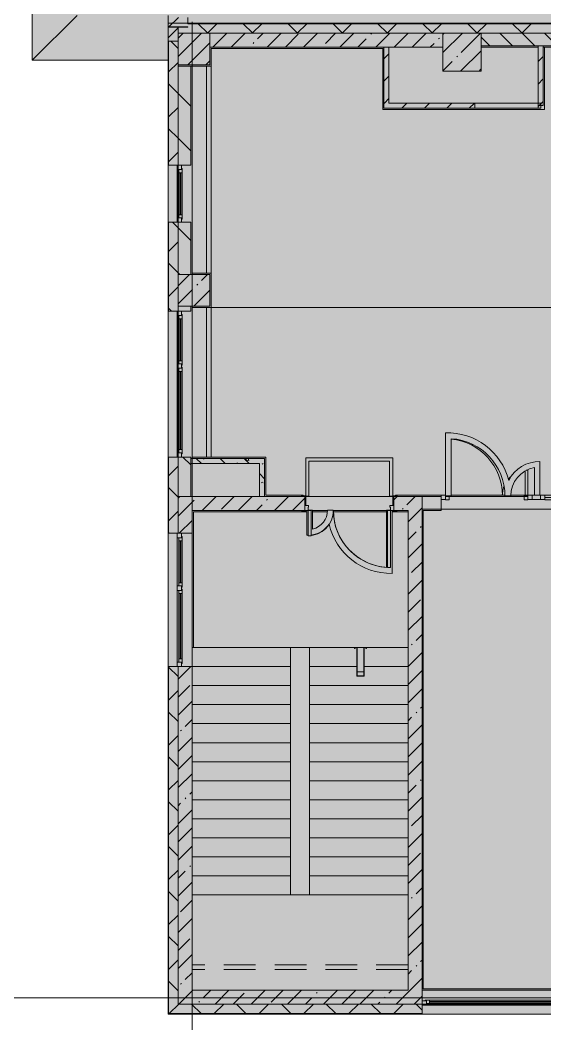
# Model space of a CAD drawing. Header units: millimetres. Extents: x -5426 to 189269, y -8553 to 29000.
# Drawn here: x 59660 to 67924, y -412 to 15407 of the extents above; entities that cross this region are included whole.
import ezdxf

# ---------------------------------------------------------------- set-up
doc = ezdxf.new("R2010")
doc.units = ezdxf.units.MM
doc.linetypes.add('200_ШТРИХ__ш1_п0_6_', pattern=[800, 500, -300])
doc.linetypes.add('Осевая', pattern=[3175, 635, -476.25, 1587.5, -476.25])
for name, color, linetype, lineweight in [('A-DETL-18', 7, 'Continuous', 5), ('A-DETL-MBND-1', 7, '200_ШТРИХ__ш1_п0_6_', 9), ('A-GENM', 7, 'Continuous', 5), ('A-WALL-5', 7, 'Continuous', 5), ('I-WALL-20', 7, 'Continuous', 5), ('S-COLS-2', 7, 'Continuous', 5), ('Оси', 7, 'Continuous', 9), ('Оси-2', 7, 'Осевая', 9)]:
    doc.layers.add(name, color=color, linetype=linetype, lineweight=lineweight)
doc.layers.add('A-DETL-GENF-3', color=7, linetype='Continuous', lineweight=9, true_color=0xc0c0c0, transparency=0.4)
for name, color, linetype, lineweight, true_color in [('A-DETL-GENF-4', 7, 'Continuous', 5, 0xb7b7b7), ('A-DOOR-3', 7, 'Continuous', 5, 0xe2e2e2), ('A-DOOR-4', 7, 'Continuous', 5, 0xb7b7b7), ('A-DOOR-FRAM-2', 7, 'Continuous', 5, 0xe2e2e2), ('A-DOOR-FRAM-4', 7, 'Continuous', 5, 0xb7b7b7), ('A-FLOR-1', 7, 'Continuous', 5, 0xb7b7b7), ('A-GENM-1', 7, 'Continuous', 5, 0x737373), ('A-GENM-2', 7, 'Continuous', 5, 0xa1a1a1), ('A-GLAZ-3', 7, 'Continuous', 5, 0x737373), ('A-GLAZ-CURT-3', 7, 'Continuous', 5, 0x737373), ('A-GLAZ-CWMG-4', 7, 'Continuous', 5, 0x737373), ('A-WALL-6', 7, 'Continuous', 5, 0x737373), ('A-WALL-7', 7, 'Continuous', 9, 0x737373), ('A-WALL-8', 7, 'Continuous', 5, 0xa1a1a1), ('I-WALL-21', 7, 'Continuous', 5, 0x737373), ('I-WALL-22', 7, 'Continuous', 5, 0x787878), ('S-COLS-1', 7, 'Continuous', 5, 0x737373), ('S-STRS-3', 7, 'Continuous', 5, 0x737373)]:
    doc.layers.add(name, color=color, linetype=linetype, lineweight=lineweight, true_color=true_color)
pattern_1 = [(135, (62258.8, 0), (-353.553, -353.553), [])]
pattern_2 = [(45, (62258.8, 0), (-353.5534, 353.5534), []), (135, (62258.8, 0), (-353.5534, -353.5534), [])]
pattern_3 = [(45, (62258.82, 0), (-285.123, 285.123), []), (45, (62543.95, 0), (-285.123, 285.123), [504.031, -100.806, 16.764, -84.042])]
pattern_4 = [(135, (62258.8, 0), (-377.17, -377.17), [533.4, -88.9, 17.78, -88.9]), (135, (62258.8, 376.94), (-377.17, -377.17), []), (50, (62258.8, 0), (637.645, -55.787), [66.675, -733.425]), (355, (62258.8, 0), (-123.35, 668.7), [53.34, -586.74]), (100.451, (62311.96, -4.65), (514.3, 612.91), [56.665, -623.315]), (46.184, (62258.8, 177.8), (948.78, -147.15), [100.01, -1100.14]), (96.636, (62337.9, 165.5), (830.91, 866), [85, -934.97]), (351.184, (62258.8, 177.8), (830.92, 865.99), [80.01, -880.11]), (21, (62347.7, 133.35), (530.65, -357.928), [66.675, -733.425]), (326, (62347.7, 133.35), (216.31, 644.66), [53.34, -586.74]), (71.451, (62391.94, 103.5), (746.96, 286.724), [56.665, -623.315]), (37.5, (62258.82, 0), (10.8105, 295.9426), [16.764, -562.864, 16.764, -578.866, -588.962]), (37.5, (62258.82, 0), (10.8105, 295.9426), [-1175.258, 16.764, -572.198]), (7.5, (62258.82, 0), (233.869, 350.632), [16.764, -322.834, 16.764, -549.529, -224.472]), (7.5, (62258.82, 0), (233.869, 350.632), [-905.89, 16.764, -207.708]), (327.5, (62060.58, 0), (474.568, -20.051), [16.764, -205.486, 16.764, -676.656, -920.115]), (327.5, (62060.58, 0), (474.568, -20.051), [-915.67, 16.764, -903.35]), (317.5, (61971.68, 0), (518.452, 88.993), [16.764, -272.16, 16.764, -443.738, -653.415]), (317.5, (61971.68, 0), (518.452, 88.993), [-749.427, 16.764, -636.65])]
pattern_5 = [(45, (62258.82, 0), (-176.7767, 176.7767), [])]

# ---------------------------------------------------------------- blocks, each defined once
blk = doc.blocks.new('парапет1 - парапет-18629556-3_4_1_птичка')
at = {"layer": 'A-GENM'}
for p, q in [((-2411, 14773), (-2411, 27400)), ((-268, 14773), (-2411, 14773))]:
    blk.add_line(p, q, dxfattribs=at)
at = {"layer": 'A-GENM-1'}
for p, q in [((-2409, 14775), (-1702, 15482)), ((-268, 15482), (-268, 15358))]:
    blk.add_line(p, q, dxfattribs=at)
at = {"layer": 'A-GENM-2'}
blk.add_line((-268, 15358), (-268, 14775), dxfattribs=at)
blk = doc.blocks.new('120_Окно_СКБ_2Ст - 120_Окно_СКБ_2Ст 3100х2500 _мал_ створка слева-2_-22446420-3_4_1_птичка')
at = {"layer": 'A-GLAZ-3'}
for p, q in [((-1550, -127), (-1550, -57)), ((-1550, -57), (-1480, -57)), ((1550, -57), (-1550, -57)), ((-1480, -127), (-1550, -127)), ((-1550, -127), (-1500, -127)), ((-1480, -127), (-1500, -127)), ((-1500, -127), (-1500, -137)), ((-1500, -137), (-700, -137)), ((-700, -137), (-1500, -137)), ((-1480, -57), (-1480, -127)), ((-720, -87), (-1480, -87)), ((-1480, -87), (-1480, -127)), ((-1430, -137), (-1430, -87)), ((-1430, -107), (-770, -107)), ((-770, -117), (-1430, -117)), ((-770, -137), (-770, -87)), ((-720, -127), (-720, -57)), ((-720, -57), (-650, -57)), ((-720, -127), (-720, -87)), ((-650, -127), (-720, -127)), ((-700, -127), (-720, -127)), ((-700, -127), (-670, -127)), ((-700, -137), (-700, -127)), ((-650, -127), (-670, -127)), ((-670, -127), (-670, -137)), ((-670, -137), (1500, -137)), ((1500, -137), (-670, -137)), ((-650, -57), (-650, -127)), ((1480, -87), (-650, -87)), ((-650, -87), (-650, -127)), ((-600, -137), (-600, -87)), ((-600, -107), (1430, -107)), ((1430, -117), (-600, -117)), ((1430, -137), (1430, -87)), ((1480, -127), (1480, -57)), ((1480, -57), (1550, -57)), ((1480, -127), (1480, -87)), ((1550, -127), (1480, -127)), ((1500, -127), (1480, -127)), ((1500, -127), (1550, -127)), ((1500, -137), (1500, -127)), ((1550, -57), (1550, -127))]:
    blk.add_line(p, q, dxfattribs=at)
blk = doc.blocks.new('BSC_Колонна _Прямоугольная - 500х500-V101-3_4_1_птичка')
at = {"layer": 'S-COLS-2'}
h = blk.add_hatch(dxfattribs=at)
h.set_pattern_fill('FP_85', color=256, style=0, pattern_type=2)
h.set_pattern_definition([(45, (-140, -14950), (-285.123, 285.123), []), (45, (145.12, -14950), (-285.123, 285.123), [504.031, -100.806, 16.764, -84.042])])
h.paths.add_polyline_path([(-250, -250), (250, -250), (250, 250), (-250, 250)])
at = {"layer": 'S-COLS-1'}
for p, q in [((250, 250), (-250, 250)), ((-250, 250), (-250, -250)), ((250, -250), (250, 250)), ((-250, -250), (250, -250))]:
    blk.add_line(p, q, dxfattribs=at)
blk = doc.blocks.new('120_Окно_СКБ_1Ст - 120_Окно_СКБ_1Ст 900х2500_h_-20664874-3_4_1_птичка')
at = {"layer": 'A-GLAZ-3'}
for p, q in [((-450, -127), (-450, -57)), ((-450, -57), (-380, -57)), ((450, -57), (-450, -57)), ((-380, -127), (-450, -127)), ((-450, -127), (-400, -127)), ((-380, -127), (-400, -127)), ((-400, -127), (-400, -137)), ((-400, -137), (400, -137)), ((400, -137), (-400, -137)), ((-380, -57), (-380, -127)), ((380, -87), (-380, -87)), ((-380, -87), (-380, -127)), ((-330, -137), (-330, -87)), ((-330, -107), (330, -107)), ((330, -117), (-330, -117)), ((330, -137), (330, -87)), ((380, -127), (380, -57)), ((380, -57), (450, -57)), ((380, -127), (380, -87)), ((450, -127), (380, -127)), ((400, -127), (380, -127)), ((400, -127), (450, -127)), ((400, -137), (400, -127)), ((450, -57), (450, -127))]:
    blk.add_line(p, q, dxfattribs=at)
blk = doc.blocks.new('120_Окно_СКБ_2Ст - 120_Окно_СКБ_2Ст 2100х2400 _мал створка справа_-22446225-3_4_1_птичка')
at = {"layer": 'A-GLAZ-3'}
for p, q in [((-1050, -127), (-1050, -57)), ((-1050, -57), (-980, -57)), ((1050, -57), (-1050, -57)), ((-980, -127), (-1050, -127)), ((-1050, -127), (-1000, -127)), ((-980, -127), (-1000, -127)), ((-1000, -127), (-1000, -137)), ((-1000, -137), (170, -137)), ((170, -137), (-1000, -137)), ((-980, -57), (-980, -127)), ((150, -87), (-980, -87)), ((-980, -87), (-980, -127)), ((-930, -137), (-930, -87)), ((-930, -107), (100, -107)), ((100, -117), (-930, -117)), ((100, -137), (100, -87)), ((150, -127), (150, -57)), ((150, -57), (220, -57)), ((150, -127), (150, -87)), ((220, -127), (150, -127)), ((170, -127), (150, -127)), ((170, -127), (200, -127)), ((170, -137), (170, -127)), ((220, -127), (200, -127)), ((200, -127), (200, -137)), ((200, -137), (1000, -137)), ((1000, -137), (200, -137)), ((220, -57), (220, -127)), ((980, -87), (220, -87)), ((220, -87), (220, -127)), ((270, -137), (270, -87)), ((270, -107), (930, -107)), ((930, -117), (270, -117)), ((930, -137), (930, -87)), ((980, -127), (980, -57)), ((980, -57), (1050, -57)), ((980, -127), (980, -87)), ((1050, -127), (980, -127)), ((1000, -127), (980, -127)), ((1000, -127), (1050, -127)), ((1000, -137), (1000, -127)), ((1050, -57), (1050, -127))]:
    blk.add_line(p, q, dxfattribs=at)
blk = doc.blocks.new('120_Окно_СКБ_2Ст - 120_Окно_СКБ_2Ст 2300х2500 _мал створка справа_-22272277-3_4_1_птичка')
at = {"layer": 'A-GLAZ-3'}
for p, q in [((-1150, -127), (-1150, -57)), ((-1150, -57), (-1080, -57)), ((1150, -57), (-1150, -57)), ((-1080, -127), (-1150, -127)), ((-1150, -127), (-1100, -127)), ((-1080, -127), (-1100, -127)), ((-1100, -127), (-1100, -137)), ((-1100, -137), (270, -137)), ((270, -137), (-1100, -137)), ((-1080, -57), (-1080, -127)), ((250, -87), (-1080, -87)), ((-1080, -87), (-1080, -127)), ((-1030, -137), (-1030, -87)), ((-1030, -107), (200, -107)), ((200, -117), (-1030, -117)), ((200, -137), (200, -87)), ((250, -127), (250, -57)), ((250, -57), (320, -57)), ((250, -127), (250, -87)), ((320, -127), (250, -127)), ((270, -127), (250, -127)), ((270, -127), (300, -127)), ((270, -137), (270, -127)), ((320, -127), (300, -127)), ((300, -127), (300, -137)), ((300, -137), (1100, -137)), ((1100, -137), (300, -137)), ((320, -57), (320, -127)), ((1080, -87), (320, -87)), ((320, -87), (320, -127)), ((370, -137), (370, -87)), ((370, -107), (1030, -107)), ((1030, -117), (370, -117)), ((1030, -137), (1030, -87)), ((1080, -127), (1080, -57)), ((1080, -57), (1150, -57)), ((1080, -127), (1080, -87)), ((1150, -127), (1080, -127)), ((1100, -127), (1080, -127)), ((1100, -127), (1150, -127)), ((1100, -137), (1100, -127)), ((1150, -57), (1150, -127))]:
    blk.add_line(p, q, dxfattribs=at)
blk = doc.blocks.new('110_Дверь_СКБ_2Ст - Д-1 Лестничная клетка EIS60-24280000-3_4_1_птичка')
at = {"layer": 'A-DOOR-3'}
for points in [[(-637.5, 1010), (-637.5, 110), (-587.5, 110), (-587.5, 1010)], [(612.5, 510), (612.5, 110), (662.5, 110), (662.5, 510)], [(712.5, 30), (697.5, 30), (697.5, -110), (712.5, -110)]]:
    blk.add_hatch(color=256, dxfattribs=at).paths.add_polyline_path(points)
h = blk.add_hatch(color=256, dxfattribs=at)
h.paths.add_polyline_path([(712.5, 110), (662.5, 110), (662.5, 60), (652.5, 60), (652.5, 30), (712.5, 30), (712.5, 39.7)])
h.paths.add_polyline_path([(-687.5, 110), (-687.5, 30), (-627.5, 30), (-627.5, 60), (-637.5, 60), (-637.5, 110)])
at = {"layer": 'A-DOOR-FRAM-2'}
for points in [[(-742.5, 118), (-742.5, 110), (-672.5, 110), (-672.5, 118)], [(-672.5, 30), (-687.5, 30), (-687.5, -110), (-672.5, -110)], [(767.5, 118), (697.5, 118), (697.5, 110), (767.5, 110)], [(-672.5, -110), (-742.5, -110), (-742.5, -118), (-672.5, -118)], [(697.5, -110), (697.5, -118), (767.5, -118), (767.5, -110)]]:
    blk.add_hatch(color=256, dxfattribs=at).paths.add_polyline_path(points)
at = {"layer": 'A-DOOR-4'}
for p, q in [((-637.5, 1010), (-637.5, 110)), ((-587.5, 1010), (-637.5, 1010)), ((-587.5, 110), (-587.5, 1010)), ((662.5, 510), (612.5, 510)), ((612.5, 510), (612.5, 110)), ((662.5, 110), (662.5, 510)), ((-637.5, 110), (-587.5, 110)), ((612.5, 110), (662.5, 110))]:
    blk.add_line(p, q, dxfattribs=at)
for centre, radius, start, end in [((-637.5, 110), 900, 0, 90), ((662.5, 110), 400, 90, 180)]:
    blk.add_arc(centre, radius, start, end, dxfattribs=at)
at = {"layer": 'A-DOOR-FRAM-4'}
for p, q in [((-672.5, 118), (-742.5, 118)), ((-742.5, 118), (-742.5, 110)), ((-742.5, 110), (-672.5, 110)), ((-637.5, 110), (-687.5, 110)), ((-687.5, 110), (-687.5, 30)), ((-687.5, 30), (-627.5, 30)), ((-672.5, 30), (-687.5, 30)), ((-687.5, 30), (-687.5, -110)), ((-672.5, 110), (-672.5, 118)), ((-672.5, -110), (-672.5, 30)), ((-637.5, 60), (-637.5, 110)), ((-627.5, 60), (-637.5, 60)), ((-627.5, 30), (-627.5, 60)), ((662.5, 60), (652.5, 60)), ((652.5, 60), (652.5, 30)), ((652.5, 30), (712.5, 30)), ((662.5, 110), (662.5, 60)), ((712.5, 110), (662.5, 110)), ((767.5, 118), (697.5, 118)), ((697.5, 118), (697.5, 110)), ((697.5, 110), (767.5, 110)), ((712.5, 30), (697.5, 30)), ((697.5, 30), (697.5, -110)), ((712.5, 30), (712.5, 110)), ((712.5, -110), (712.5, 30)), ((767.5, 110), (767.5, 118)), ((-672.5, -110), (-742.5, -110)), ((-742.5, -110), (-742.5, -118)), ((-742.5, -118), (-672.5, -118)), ((-687.5, -110), (-672.5, -110)), ((-672.5, -118), (-672.5, -110)), ((697.5, -110), (712.5, -110)), ((767.5, -110), (697.5, -110)), ((697.5, -110), (697.5, -118)), ((697.5, -118), (767.5, -118)), ((767.5, -118), (767.5, -110))]:
    blk.add_line(p, q, dxfattribs=at)
blk = doc.blocks.new('Анкер клиновой - Анкер клиновой МКТ В 10-10-16_85-V141-3_4_1_птичка')
at = {"layer": 'A-DETL-MBND-1'}
for p, q in [((2843, 5520), (2843, 5516)), ((2843, 5516), (2859, 5516)), ((2859, 5516), (2843, 5516)), ((2846, 5520), (2846, 5506)), ((2846, 5506), (2856, 5506)), ((2856, 5506), (2846, 5506)), ((2856, 5506), (2856, 5520)), ((2859, 5516), (2859, 5520))]:
    blk.add_line(p, q, dxfattribs=at)
blk = doc.blocks.new('ОМ_Труба_ГОСТ 8639-82 - ОМ_Труба_ГОСТ 8639-82-V142-3_4_1_птичка')
at = {"layer": 'A-DETL-MBND-1'}
for p, q in [((2701, 5520), (2701, 5133)), ((2707, 5070), (2707, 5520)), ((2815, 5070), (2815, 5520)), ((2821, 5133), (2821, 5520)), ((2701, 5075), (2701, 5133)), ((2707, 5133), (2707, 5075)), ((2710, 5138), (2812, 5138)), ((2812, 5135), (2710, 5135)), ((2710, 5073), (2812, 5073)), ((2812, 5070), (2710, 5070)), ((2815, 5075), (2815, 5133)), ((2821, 5133), (2821, 5075))]:
    blk.add_line(p, q, dxfattribs=at)
at = {"layer": 'A-DETL-MBND-1', "flags": 128}
for points in [[(2701, 5133), (2701, 5134), (2702, 5135), (2703, 5136), (2704, 5137), (2706, 5137), (2708, 5138), (2710, 5138)], [(2710, 5070), (2708, 5070), (2706, 5070), (2704, 5071), (2703, 5072), (2702, 5073), (2701, 5074), (2701, 5075)], [(2710, 5135), (2709, 5135), (2708, 5134), (2708, 5134), (2707, 5134), (2707, 5134), (2707, 5133), (2707, 5133)], [(2707, 5075), (2707, 5074), (2707, 5074), (2707, 5074), (2708, 5073), (2708, 5073), (2709, 5073), (2710, 5073)], [(2812, 5138), (2814, 5138), (2816, 5137), (2817, 5137), (2819, 5136), (2820, 5135), (2820, 5134), (2821, 5133)], [(2815, 5133), (2815, 5133), (2814, 5134), (2814, 5134), (2814, 5134), (2813, 5134), (2812, 5135), (2812, 5135)], [(2821, 5075), (2820, 5074), (2820, 5073), (2819, 5072), (2817, 5071), (2816, 5070), (2814, 5070), (2812, 5070)], [(2812, 5073), (2812, 5073), (2813, 5073), (2814, 5073), (2814, 5074), (2814, 5074), (2815, 5074), (2815, 5075)]]:
    blk.add_lwpolyline(points, dxfattribs=at)
blk = doc.blocks.new('BSC_Колонна _Прямоугольная - 500х500-V168-3_4_1_птичка')
at = {"layer": 'S-COLS-2'}
h = blk.add_hatch(dxfattribs=at)
h.set_pattern_fill('FP_137', color=256, style=0, pattern_type=2)
h.set_pattern_definition([(45, (-140, -11150), (-285.123, 285.123), []), (45, (145.12, -11150), (-285.123, 285.123), [504.031, -100.806, 16.764, -84.042])])
h.paths.add_polyline_path([(-136, -250), (250, -250), (250, 250), (-250, 250), (-250, -250)])
at = {"layer": 'S-COLS-1'}
for p, q in [((250, 250), (-250, 250)), ((-250, 250), (-250, -250)), ((250, -250), (250, 250)), ((-250, -250), (250, -250))]:
    blk.add_line(p, q, dxfattribs=at)
blk = doc.blocks.new('Дверь_Витражная_остекление_ - ДВН_ДАО_Главный вход_1200 в свету-V199-3_4_1_птичка')
at = {"layer": 'A-DOOR-3'}
blk.add_hatch(color=256, dxfattribs=at).paths.add_polyline_path([(626, 30), (647, 35), (647, 430), (635, 430), (607, 416), (607, 30), (620, 30)])
at = {"layer": 'A-DETL-GENF-4'}
for p, q in [((607, 416), (607, 30)), ((647, 430), (635, 430)), ((647, 35), (647, 430)), ((-592, -40), (-592, 23)), ((592, -40), (592, 30)), ((592, 30), (647, 30)), ((607, 30), (647, 30)), ((-647, -40), (-592, -40)), ((647, -40), (592, -40))]:
    blk.add_line(p, q, dxfattribs=at)
at = {"layer": 'A-DOOR-4'}
blk.add_line((647, 430), (647, 35), dxfattribs=at)
for centre, radius, start, end in [((-647, 30), 895, 360, 84.2645), ((647, 30), 400, 132.2351, 140.3871), ((647, 30), 400, 90, 93.429), ((647, 30), 400, 159.4182, 180)]:
    blk.add_arc(centre, radius, start, end, dxfattribs=at)
blk = doc.blocks.new('Системная панель - Стемалит - 40мм-32257327-3_4_1_птичка')
at = {"layer": 'A-GLAZ-CURT-3'}
for p, q in [((65, 35), (-65, 35)), ((-65, 35), (-65, -35)), ((65, -35), (65, 35)), ((-65, -35), (65, -35))]:
    blk.add_line(p, q, dxfattribs=at)
blk = doc.blocks.new('Прямоугольный импост - 50 x 70 мм-31687886-3_4_1_птичка')
at = {"layer": 'A-GLAZ-CWMG-4'}
for p, q in [((-35, 35), (35, 35)), ((-35, -35), (-35, 35)), ((35, 35), (35, -35)), ((35, -35), (-35, -35))]:
    blk.add_line(p, q, dxfattribs=at)
blk = doc.blocks.new('Прямоугольный импост - 50 x 70 мм-31701779-3_4_1_птичка')
at = {"layer": 'A-GLAZ-CWMG-4'}
for p, q in [((0, 35), (-70, 35)), ((-70, 35), (-70, -35)), ((0, -35), (0, 35)), ((-70, -35), (0, -35))]:
    blk.add_line(p, q, dxfattribs=at)
blk = doc.blocks.new('Системная панель - Стекло - 40мм-V200-3_4_1_птичка')
at = {"layer": 'A-GLAZ-CURT-3'}
for p, q in [((397.5, 0), (-397.5, 0)), ((-397.5, 0), (-397.5, -40)), ((397.5, -40), (397.5, 0)), ((-397.5, -40), (397.5, -40))]:
    blk.add_line(p, q, dxfattribs=at)
blk = doc.blocks.new('Прямоугольный импост - 50 x 70 мм-31702100-3_4_1_птичка')
at = {"layer": 'A-GLAZ-CWMG-4'}
for p, q in [((-35, 35), (35, 35)), ((-35, -35), (-35, 35)), ((35, 35), (35, -35)), ((35, -35), (-35, -35))]:
    blk.add_line(p, q, dxfattribs=at)
blk = doc.blocks.new('Прямоугольный импост - 50 x 70 мм-31720914-3_4_1_птичка')
at = {"layer": 'A-GLAZ-CWMG-4'}
blk.add_line((32940, 7920), (32145, 7920), dxfattribs=at)
blk = doc.blocks.new('Зашивка приборов отопления35 - Зашивка приборов отопления-33324623-3_4_1_птичка')
at = {"layer": 'A-WALL-6'}
for p, q in [((34188, 26793), (34188, 26567)), ((37448, 26793), (34188, 26793)), ((37448, 26567), (37448, 26793)), ((34188, 26567), (37448, 26567)), ((37448, 26567), (34188, 26567)), ((34188, 26567), (34188, 26492)), ((34188, 26492), (37448, 26492)), ((37448, 26492), (37448, 26567))]:
    blk.add_line(p, q, dxfattribs=at)
blk = doc.blocks.new('Зашивка приборов отопления36 - Зашивка приборов отопления-33324807-3_4_1_птичка')
at = {"layer": 'A-WALL-6'}
for p, q in [((34188, 26793), (34188, 26567)), ((36549, 26793), (34188, 26793)), ((36549, 26567), (36549, 26793)), ((34188, 26567), (36549, 26567)), ((36545, 26567), (34188, 26567)), ((34188, 26567), (34188, 26492)), ((34188, 26492), (36545, 26492)), ((36545, 26492), (36545, 26567))]:
    blk.add_line(p, q, dxfattribs=at)
blk = doc.blocks.new('Зашивка приборов отопления37 - Зашивка приборов отопления-33325027-3_4_1_птичка')
at = {"layer": 'A-DETL-MBND-1'}
for p, q in [((121055, 18487), (124455, 18487)), ((121055, 18412), (124455, 18412))]:
    blk.add_line(p, q, dxfattribs=at)

msp = doc.modelspace()

# ---------------------------------------------------------------- hatches: boundary and pattern name
at = {"layer": 'A-DETL-GENF-3'}
for points in [[(61331.1, 14774.9), (61990.8, 14774.9), (61990.8, 15358), (101018.8, 15358), (101018.8, 23888.3), (96186.9, 23888.3), (96186.9, 27398.1), (59849.8, 27398.1), (59849.8, 14774.9), (60865, 14774.9)], [(98619.2, -258), (100568.8, -258), (100568.8, 15358), (61990.8, 15358), (61990.8, -258), (97687, -258)]]:
    msp.add_hatch(color=256, dxfattribs=at).paths.add_polyline_path(points)
at = {"layer": 'A-WALL-5'}
h = msp.add_hatch(dxfattribs=at)
h.set_pattern_fill('FP_70', color=256, style=0, pattern_type=2)
h.set_pattern_definition(pattern_2)
h.paths.add_polyline_path([(89297.2, 15200), (94368.8, 15200), (94368.8, 15350), (92275.8, 15349), (92275.8, 15288), (92268.8, 15285), (91495.8, 15288), (91495.8, 15350), (87869.1, 15349), (87869.1, 15288), (87862.1, 15285), (86689.1, 15288), (86689.1, 15350), (82048.8, 15349), (82048.8, 15288), (82041.8, 15285), (81268.8, 15288), (81268.8, 15350), (77041.8, 15349), (77041.8, 15288), (77034.8, 15285), (76861.8, 15288), (76861.6, 15350), (75118.8, 15350), (75118.8, 15200), (88668.8, 15200)])
h.paths.add_polyline_path([(100568.8, 15200), (100568.8, 15350), (100068.8, 15350), (100068.8, 15200), (100483.6, 15200)])
h.paths.add_polyline_path([(96918.8, 15200), (97668.8, 15200), (97668.8, 15350), (96918.8, 15350)])
h.paths.add_polyline_path([(95868.8, 15200), (96018.8, 15200), (96018.8, 15350), (95868.8, 15350), (95868.8, 15270.2)])
h.paths.add_polyline_path([(71418.8, 15200), (72018.8, 15200), (72018.8, 15350), (71418.8, 15350)])
h.paths.add_polyline_path([(68788.7, 15200), (69018.8, 15200), (69018.8, 15350), (62298.8, 15350), (62298.8, 15293), (62148.8, 15293), (62148.8, 15200), (68418.8, 15200)])
h.paths.add_polyline_path([(70518.8, 15200), (70518.8, 15350), (69918.8, 15350), (69918.8, 15200)])
h.paths.add_polyline_path([(95268.8, 15200), (95498.8, 15200), (95493.8, 15350), (95268.8, 15350), (95268.8, 15270.2)])
h = msp.add_hatch(dxfattribs=at)
h.set_pattern_fill('FP_68', color=256, style=0, pattern_type=2)
h.set_pattern_definition([(135, (62258.82, 0), (-176.7767, -176.7767), [])])
h.paths.add_polyline_path([(75314.1, 15000), (75968.8, 15000), (75968.8, 15200), (75118.8, 15200), (75118.8, 15000), (75220.1, 15000)])
h.paths.add_polyline_path([(66918.8, 15000), (68418.8, 15000), (68418.8, 15200), (66918.8, 15200)])
h.paths.add_polyline_path([(71585.3, 15000), (72018.8, 15000), (72018.8, 15200), (71418.8, 15200), (71418.8, 15000)])
h.paths.add_polyline_path([(70518.8, 15000), (70518.8, 15200), (69918.8, 15200), (69918.8, 15000)])
h = msp.add_hatch(dxfattribs=at)
h.set_pattern_fill('FP_70', color=256, style=0, pattern_type=2)
h.set_pattern_definition(pattern_2)
h.paths.add_polyline_path([(61990.8, 14973), (61998.8, 14973), (61998.8, 15073), (61990.8, 15073)])
h = msp.add_hatch(dxfattribs=at)
h.set_pattern_fill('FP_70', color=256, style=0, pattern_type=2)
h.set_pattern_definition(pattern_2)
h.paths.add_polyline_path([(61998.8, -100), (62148.8, -100), (62148.8, 5220), (61998.8, 5220), (61998.8, 1965.8)])
h.paths.add_polyline_path([(61998.8, 7320), (62148.8, 7320), (62148.8, 8520), (61998.8, 8520), (61998.8, 7750.3)])
h.paths.add_polyline_path([(62148.8, 10820), (62148.8, 12220), (61998.8, 12220), (61998.8, 10820)])
h.paths.add_polyline_path([(62148.8, 13120), (62148.8, 15073), (61998.8, 15073), (61998.8, 13120)])
h = msp.add_hatch(dxfattribs=at)
h.set_pattern_fill('FP_70', color=256, style=0, pattern_type=2)
h.set_pattern_definition(pattern_2)
h.paths.add_polyline_path([(61998.8, 14923), (61998.8, 14973), (61990.8, 14973), (61990.8, 14923)])
h = msp.add_hatch(dxfattribs=at)
h.set_pattern_fill('FP_70', color=256, style=0, pattern_type=2)
h.set_pattern_definition(pattern_2)
h.paths.add_polyline_path([(92093.8, -250), (92241.7, -250), (92241.7, -100), (91468.6, -100), (91468.6, -250), (92068.6, -250)])
h.paths.add_polyline_path([(93141.7, -250), (94368.8, -250), (94368.8, -100), (93141.7, -100)])
h.paths.add_polyline_path([(100568.8, -250), (100568.8, -100), (99681.8, -100), (99681.8, -250), (100483.6, -250)])
h.paths.add_polyline_path([(95268.8, -250), (96128.8, -250), (96128.8, -100), (95268.8, -100)])
h.paths.add_polyline_path([(98619.2, -250), (98781.8, -250), (98781.8, -100), (98228.8, -100), (98228.8, -250)])
h.paths.add_polyline_path([(83868.8, -250), (84968.8, -250), (84968.8, -100), (83868.8, -100)])
h.paths.add_polyline_path([(88418.8, -250), (88668.6, -250), (88668.6, -100), (87068.8, -100), (87068.8, -250), (88365, -250)])
h.paths.add_polyline_path([(77118.8, -250), (77868.8, -250), (77868.8, -100), (77118.8, -100)])
h.paths.add_polyline_path([(78768.8, -250), (79518.8, -250), (79518.8, -100), (78768.8, -100)])
h.paths.add_polyline_path([(81618.8, -250), (82968.8, -250), (82968.8, -100), (81618.8, -100)])
h.paths.add_polyline_path([(74381.9, -250), (75018.8, -250), (75018.8, -100), (74268.8, -100), (74268.8, -250)])
h.paths.add_polyline_path([(72618.6, -250), (73368.8, -250), (73368.8, -100), (72618.6, -100)])
h.paths.add_polyline_path([(65059.9, -250), (65988.8, -250), (65988.8, -100), (61998.8, -100), (61998.8, -250), (63195.5, -250)])
h.paths.add_polyline_path([(70518.6, -250), (70518.6, -100), (69088.8, -100), (69088.8, -250), (69720.9, -250)])
at = {"layer": 'I-WALL-20'}
h = msp.add_hatch(dxfattribs=at)
h.set_pattern_fill('FP_70', color=256, style=0, pattern_type=2)
h.set_pattern_definition(pattern_2)
h.paths.add_polyline_path([(61990.8, 15300), (62298.8, 15300), (62298.8, 15450), (61990.8, 15450), (61990.8, 15341.3)])
h = msp.add_hatch(dxfattribs=at)
h.set_pattern_fill('FP_66', color=256, style=0, pattern_type=2)
h.set_pattern_definition(pattern_3)
h.paths.add_polyline_path([(61998.8, 15073), (62148.8, 15073), (62148.8, 15293), (61990.8, 15293), (61995.8, 15073)])
h = msp.add_hatch(dxfattribs=at)
h.set_pattern_fill('FP_66', color=256, style=0, pattern_type=2)
h.set_pattern_definition(pattern_3)
h.paths.add_polyline_path([(66318.8, 14980), (66318.8, 15200), (62648.8, 15200), (62648.8, 14980), (65468.8, 14980)])
h = msp.add_hatch(dxfattribs=at)
h.set_pattern_fill('FP_71', color=256, style=0, pattern_type=2)
h.set_pattern_definition(pattern_5)
h.paths.add_polyline_path([(65468.8, 14100), (65468.8, 14980), (65388.8, 14980), (65388.8, 14100)])
h = msp.add_hatch(dxfattribs=at)
h.set_pattern_fill('FP_71', color=256, style=0, pattern_type=2)
h.set_pattern_definition(pattern_5)
h.paths.add_polyline_path([(67898.8, 14060), (67898.8, 15000), (67818.8, 15000), (67818.8, 14060)])
h = msp.add_hatch(dxfattribs=at)
h.set_pattern_fill('FP_69', color=256, style=0, pattern_type=2)
h.set_pattern_definition(pattern_1)
h.paths.add_polyline_path([(62148.8, 7900), (62348.8, 7900), (62348.8, 8520), (62148.8, 8520), (62148.8, 8328.8)])
h.paths.add_polyline_path([(62148.8, 10820), (62348.8, 10820), (62348.8, 10900), (62148.8, 10900)])
h.paths.add_polyline_path([(62348.8, 11400), (62348.8, 12220), (62148.8, 12220), (62148.8, 11400), (62263.3, 11400)])
h.paths.add_polyline_path([(62263.3, 13120), (62348.8, 13120), (62348.8, 14680), (62148.8, 14680), (62148.8, 13120)])
h = msp.add_hatch(dxfattribs=at)
h.set_pattern_fill('FP_71', color=256, style=0, pattern_type=2)
h.set_pattern_definition(pattern_5)
h.paths.add_polyline_path([(67858.8, 14020), (67858.8, 14100), (67818.8, 14100), (67818.8, 14020)])
h.paths.add_polyline_path([(66818.8, 14020), (66818.8, 14100), (65388.8, 14100), (65388.8, 14020)])
h = msp.add_hatch(dxfattribs=at)
h.set_pattern_fill('FP_66', color=256, style=0, pattern_type=2)
h.set_pattern_definition(pattern_3)
h.paths.add_polyline_path([(62148.8, -100), (62368.8, -100), (62368.8, 5220), (62148.8, 5220), (62148.8, 1965.8)])
h.paths.add_polyline_path([(62368.8, 7320), (62368.8, 7900), (62148.8, 7900), (62148.8, 7320)])
h = msp.add_hatch(dxfattribs=at)
h.set_pattern_fill('FP_66', color=256, style=0, pattern_type=2)
h.set_pattern_definition(pattern_3)
h.paths.add_polyline_path([(62368.8, 7680), (64143.8, 7680), (64143.8, 7900), (62368.8, 7900), (62368.8, 7750.3)])
h.paths.add_polyline_path([(65768.8, 7680), (65768.8, 7900), (65543.8, 7900), (65543.8, 7680), (65598.8, 7680)])
h = msp.add_hatch(dxfattribs=at)
h.set_pattern_fill('FP_66', color=256, style=0, pattern_type=2)
h.set_pattern_definition(pattern_3)
h.paths.add_polyline_path([(65988.8, -100), (65988.8, 7900), (65768.8, 7900), (65768.8, -100)])
h = msp.add_hatch(dxfattribs=at)
h.set_pattern_fill('FP_69', color=256, style=0, pattern_type=2)
h.set_pattern_definition(pattern_1)
h.paths.add_polyline_path([(78918.8, 7700), (78918.8, 7900), (77268.1, 7900), (77268.1, 7700), (78468.8, 7700)])
h.paths.add_polyline_path([(69918.8, 7700), (69918.8, 7900), (68788.8, 7900), (68788.8, 7700), (69369.8, 7700)])
h.paths.add_polyline_path([(70518.8, 7700), (74418.8, 7700), (74418.8, 7900), (73718.8, 7900), (73718.8, 7830), (72918.8, 7830), (72918.8, 7900), (70518.8, 7900), (70518.8, 7789.5)])
h.paths.add_polyline_path([(75828.1, 7700), (75828.1, 7900), (75018.8, 7900), (75018.8, 7700)])
h.paths.add_polyline_path([(65992.1, 7700), (66288.8, 7700), (66288.8, 7900), (65988.8, 7900), (65988.8, 7700)])
h = msp.add_hatch(dxfattribs=at)
h.set_pattern_fill('FP_66', color=256, style=0, pattern_type=2)
h.set_pattern_definition(pattern_3)
h.paths.add_polyline_path([(62368.8, -100), (65768.8, -100), (65768.8, 120), (62368.8, 120)])
at = {"layer": 'I-WALL-22'}
h = msp.add_hatch(dxfattribs=at)
h.set_pattern_fill('FP_74', color=256, style=0, pattern_type=2)
h.set_pattern_definition(pattern_4)
h.paths.add_polyline_path([(63428.8, 8420), (63508.8, 8420), (63508.8, 8500), (62348.8, 8500), (62348.8, 8420), (63195.5, 8420)])
h = msp.add_hatch(dxfattribs=at)
h.set_pattern_fill('FP_74', color=256, style=0, pattern_type=2)
h.set_pattern_definition(pattern_4)
h.paths.add_polyline_path([(63508.8, 7900), (63508.8, 8420), (63428.8, 8420), (63428.8, 7900)])
at = {"layer": 'S-COLS-2'}
h = msp.add_hatch(dxfattribs=at)
h.set_pattern_fill('FP_66', color=256, style=0, pattern_type=2)
h.set_pattern_definition(pattern_3)
h.paths.add_polyline_path([(66918.8, 14600), (66918.8, 15200), (66318.8, 15200), (66318.8, 14600)])

# ---------------------------------------------------------------- linework, layer by layer
at = {"layer": 'A-DETL-18'}
for p, q in [((59849.8, 27398.1), (59849.8, 14774.9)), ((61990.8, 14774.9), (61990.8, 15358)), ((61990.8, 15358), (100568.8, 15358)), ((59849.8, 14774.9), (61990.8, 14774.9))]:
    msp.add_line(p, q, dxfattribs=at)
at = {"layer": 'A-FLOR-1'}
for p, q in [((65369.8, 14959), (62669.8, 14959)), ((62669.8, 14959), (62669.8, 14679)), ((65369.8, 13999), (65369.8, 14959)), ((68398.8, 14979), (67919.8, 14979)), ((67919.8, 14979), (67919.8, 13999)), ((62368.8, 14680), (62368.8, 11420)), ((62593.8, 14680), (62368.8, 14680)), ((62593.8, 11420), (62593.8, 14680)), ((67919.8, 13999), (65369.8, 13999)), ((62368.8, 11420), (62593.8, 11420)), ((62669.8, 11419), (62669.8, 10880)), ((62369.8, 10880), (62369.8, 8521)), ((62593.8, 10880), (62369.8, 10880)), ((62593.8, 8521), (62593.8, 10880)), ((75220.1, 10880), (62594.8, 10880)), ((66356.9, 8902), (66356.9, 7920)), ((66447, 7907.6), (66447, 8810.8)), ((62369.8, 8521), (62593.8, 8521)), ((62669.8, 8521), (63528.8, 8521)), ((63528.8, 8521), (63528.8, 7921)), ((64158.7, 8506.5), (64158.7, 7908)), ((65528.6, 8506.5), (64158.7, 8506.5)), ((64208.7, 7906.5), (64208.7, 8456.5)), ((64208.7, 8456.5), (65478.6, 8456.5)), ((65478.6, 8456.5), (65478.6, 7906.5)), ((65528.6, 7906.5), (65528.6, 8506.5)), ((67846.1, 7920), (67846.1, 8451.5)), ((67758.6, 8354.4), (67758.6, 7920)), ((63528.8, 7921), (64118.8, 7921)), ((64118.8, 7921), (64118.8, 7908)), ((65568.8, 7908), (65568.8, 7920)), ((65568.8, 7920), (66288.8, 7920)), ((66447, 7920), (67294.5, 7920)), ((67386.2, 7920), (67653.8, 7920)), ((64158.8, 7906.5), (64208.7, 7906.5)), ((65478.6, 7906.5), (65528.6, 7906.5)), ((66358.8, 7907.6), (66447, 7907.6)), ((67295.3, 7907.6), (67385.3, 7907.6)), ((64175.9, 7659), (62388.8, 7659)), ((62388.8, 7659), (62388.8, 5520)), ((64175.9, 7680), (64175.9, 7288.3)), ((64265.9, 7682.7), (64193.8, 7682.7)), ((64265.9, 7385.6), (64265.9, 7682.7)), ((64499.7, 7659), (64265.9, 7659)), ((64592, 7682.7), (64502, 7682.7)), ((65427, 7659), (64593.8, 7659)), ((65493.8, 7682.7), (65427, 7682.7)), ((65427, 7682.7), (65427, 6780.4)), ((65517, 6687.9), (65517, 7680)), ((65768.8, 7659), (65517, 7659)), ((66288.8, 7680), (66008.8, 7680)), ((66008.8, 7680), (66008.8, 140.5)), ((66288.8, 7700), (66288.8, 7680)), ((62368.8, 5520), (65768.8, 5520)), ((66008.8, 140.5), (69898.8, 140.5))]:
    msp.add_line(p, q, dxfattribs=at)
for centre, radius, start, end in [((66390.3, 7907.6), 995, 14.33829, 91.91881), ((66390.3, 7907.6), 905, 360, 86.40894), ((67839.3, 7907.6), 544, 89.27649, 153.06648), ((67839.3, 7907.6), 454, 100.22924, 180), ((64197, 7682.7), 305, 283.0427, 0), ((65497, 7682.7), 905, 180, 265.56313), ((64197, 7682.7), 395, 276.84991, 326.45952), ((65497, 7682.7), 995, 192.67054, 271.1511), ((64197, 7682.7), 395, 266.92799, 269.53797)]:
    msp.add_arc(centre, radius, start, end, dxfattribs=at)
at = {"layer": 'A-WALL-6'}
for p, q in [((62648.8, 15200), (66918.8, 15200)), ((66918.8, 15200), (66918.8, 15000)), ((66918.8, 15000), (67818.8, 15000)), ((67898.8, 15000), (68418.8, 15000)), ((61990.8, 14772.9), (61990.8, -258)), ((62148.8, 14680), (62148.8, 14700)), ((61990.8, 13120), (62148.8, 13120)), ((62148.8, 13120), (62148.8, 12220)), ((62148.8, 12220), (61990.8, 12220)), ((61990.8, 10820), (62148.8, 10820)), ((62148.8, 10820), (62148.8, 8520)), ((62148.8, 8520), (61990.8, 8520)), ((61990.8, 7320), (62148.8, 7320)), ((62148.8, 5220), (61990.8, 5220)), ((69088.8, -100), (62148.8, -100)), ((65988.8, -258), (65988.8, -100)), ((61990.8, -258), (72618.6, -258))]:
    msp.add_line(p, q, dxfattribs=at)
at = {"layer": 'A-WALL-7'}
for p, q in [((62298.8, 15358), (62298.8, 15350)), ((69018.8, 15353), (62298.8, 15353)), ((69018.8, 15350), (62298.8, 15350)), ((61990.8, 15300), (62298.8, 15300)), ((61990.8, 15295), (62298.8, 15295)), ((62298.8, 15293), (62148.8, 15293)), ((62148.8, 15293), (62148.8, 15200)), ((62298.8, 15300), (62298.8, 15293)), ((68418.8, 15200), (66918.8, 15200)), ((66918.8, 15200), (68418.8, 15200)), ((61998.8, 15073), (61998.8, 13120)), ((61998.8, 15073), (62148.8, 15073)), ((61990.8, 14973), (61998.8, 14973)), ((61990.8, 14923), (61998.8, 14923)), ((65468.8, 14980), (65388.8, 14980)), ((67898.8, 15000), (67818.8, 15000)), ((61990.8, 14843), (61998.8, 14843)), ((61995.8, 14843), (61995.8, 13120)), ((62148.8, 13120), (62148.8, 14680)), ((61995.8, 12220), (61995.8, 10820)), ((61998.8, 12220), (61998.8, 10820)), ((62148.8, 11400), (62148.8, 12220)), ((62148.8, 10820), (62148.8, 10900)), ((61995.8, 8520), (61995.8, 7320)), ((61998.8, 8520), (61998.8, 7320)), ((62148.8, 7320), (62148.8, 8520)), ((62348.8, 8500), (62348.8, 8420)), ((62148.8, 7900), (62348.8, 7900)), ((63428.8, 7900), (63508.8, 7900)), ((65988.8, 7900), (65988.8, 7700)), ((61995.8, 5220), (61995.8, -253)), ((61998.8, 5220), (61998.8, -250)), ((62148.8, -100), (62148.8, 5220)), ((61995.8, -253), (65988.8, -253)), ((61998.8, -250), (65988.8, -250))]:
    msp.add_line(p, q, dxfattribs=at)
at = {"layer": 'A-WALL-8'}
msp.add_line((76791.8, 15358), (62298.8, 15358), dxfattribs=at)
at = {"layer": 'I-WALL-21'}
for p, q in [((62298.8, 15358), (62298.8, 15450)), ((61990.8, 15293), (62148.8, 15293)), ((66318.8, 15200), (62648.8, 15200)), ((66318.8, 14980), (66318.8, 15200)), ((62648.8, 14980), (65388.8, 14980)), ((65388.8, 14980), (65388.8, 14020)), ((65468.8, 14100), (65468.8, 14980)), ((65468.8, 14980), (66318.8, 14980)), ((67818.8, 14980), (66918.8, 14980)), ((67818.8, 15000), (67818.8, 14020)), ((67898.8, 14060), (67898.8, 15000)), ((68418.8, 14980), (67898.8, 14980)), ((62368.8, 14680), (62148.8, 14680)), ((62348.8, 13120), (62348.8, 14680)), ((67858.8, 14100), (65468.8, 14100)), ((66818.8, 14020), (66818.8, 14100)), ((67858.8, 14020), (67858.8, 14100)), ((65388.8, 14020), (67858.8, 14020)), ((67818.8, 14060), (67898.8, 14060)), ((62148.8, 13120), (62348.8, 13120)), ((62148.8, 12220), (62148.8, 13120)), ((62348.8, 12220), (62148.8, 12220)), ((62348.8, 11400), (62348.8, 12220)), ((62368.8, 11420), (62368.8, 11400)), ((62148.8, 10820), (62348.8, 10820)), ((62148.8, 8520), (62148.8, 10820)), ((62348.8, 10820), (62348.8, 10900)), ((62368.8, 10900), (62368.8, 8500)), ((62348.8, 8520), (62148.8, 8520)), ((62348.8, 8500), (62348.8, 8520)), ((63508.8, 8500), (62348.8, 8500)), ((62348.8, 7900), (62348.8, 8420)), ((62348.8, 8420), (63428.8, 8420)), ((62368.8, 8420), (62368.8, 7900)), ((63428.8, 8420), (63428.8, 7900)), ((63508.8, 7900), (63508.8, 8500)), ((63428.8, 7900), (62348.8, 7900)), ((64088.8, 7900), (63508.8, 7900)), ((64158.8, 7900), (65528.8, 7900)), ((66288.8, 7900), (65598.8, 7900)), ((66288.8, 7700), (66288.8, 7900)), ((66358.8, 7900), (67653.8, 7900)), ((62368.8, 120), (62368.8, 7680)), ((62368.8, 7680), (64088.8, 7680)), ((64501.8, 7680), (64265.9, 7680)), ((65427, 7680), (64593.8, 7680)), ((65598.8, 7680), (65768.8, 7680)), ((65768.8, 7680), (65768.8, 120)), ((69289.8, 7700), (65988.8, 7700)), ((65988.8, -100), (65988.8, 7700)), ((62148.8, 7320), (62368.8, 7320)), ((62368.8, 5220), (62148.8, 5220)), ((65768.8, 120), (62368.8, 120)), ((65988.8, 120), (69918.8, 120))]:
    msp.add_line(p, q, dxfattribs=at)
at = {"layer": 'S-COLS-1'}
for p, q in [((66918.8, 15200), (66318.8, 15200)), ((66318.8, 15200), (66318.8, 14600)), ((66918.8, 14600), (66918.8, 15200)), ((66318.8, 14600), (66918.8, 14600))]:
    msp.add_line(p, q, dxfattribs=at)
at = {"layer": 'S-STRS-3'}
for p, q in [((62368.8, 5520), (63918.8, 5520)), ((63918.8, 5220), (63918.8, 5520)), ((64218.8, 5520), (64218.8, 5220)), ((62368.8, 5220), (63918.8, 5220)), ((62368.8, 5220), (63918.8, 5220)), ((63918.8, 4920), (63918.8, 5220)), ((64218.8, 5220), (64218.8, 4920)), ((64963.2, 5220), (64218.8, 5220)), ((64963.2, 5220), (64218.8, 5220)), ((65768.8, 5220), (65075.9, 5220)), ((65768.8, 5220), (65075.9, 5220)), ((62368.8, 4920), (63918.8, 4920)), ((62368.8, 4920), (63918.8, 4920)), ((63918.8, 4620), (63918.8, 4920)), ((64218.8, 4920), (64218.8, 4620)), ((65768.8, 4920), (64218.8, 4920)), ((65768.8, 4920), (64218.8, 4920)), ((62368.8, 4620), (63918.8, 4620)), ((62368.8, 4620), (63918.8, 4620)), ((63918.8, 4320), (63918.8, 4620)), ((64218.8, 4620), (64218.8, 4320)), ((65768.8, 4620), (64218.8, 4620)), ((65768.8, 4620), (64218.8, 4620)), ((62368.8, 4320), (63918.8, 4320)), ((62368.8, 4320), (63918.8, 4320)), ((63918.8, 4020), (63918.8, 4320)), ((64218.8, 4320), (64218.8, 4020)), ((65768.8, 4320), (64218.8, 4320)), ((65768.8, 4320), (64218.8, 4320)), ((62368.8, 4020), (63918.8, 4020)), ((62368.8, 4020), (63918.8, 4020)), ((63918.8, 3720), (63918.8, 4020)), ((64218.8, 4020), (64218.8, 3720)), ((65768.8, 4020), (64218.8, 4020)), ((65768.8, 4020), (64218.8, 4020)), ((62368.8, 3720), (63918.8, 3720)), ((62368.8, 3720), (63918.8, 3720)), ((63918.8, 3420), (63918.8, 3720)), ((64218.8, 3720), (64218.8, 3420)), ((65768.8, 3720), (64218.8, 3720)), ((65768.8, 3720), (64218.8, 3720)), ((62368.8, 3420), (63918.8, 3420)), ((62368.8, 3420), (63918.8, 3420)), ((63918.8, 3120), (63918.8, 3420)), ((64218.8, 3420), (64218.8, 3120)), ((65768.8, 3420), (64218.8, 3420)), ((65768.8, 3420), (64218.8, 3420)), ((62368.8, 3120), (63918.8, 3120)), ((62368.8, 3120), (63918.8, 3120)), ((63918.8, 2820), (63918.8, 3120)), ((64218.8, 3120), (64218.8, 2820)), ((65768.8, 3120), (64218.8, 3120)), ((65768.8, 3120), (64218.8, 3120)), ((62368.8, 2820), (63918.8, 2820)), ((62368.8, 2820), (63918.8, 2820)), ((63918.8, 2520), (63918.8, 2820)), ((64218.8, 2820), (64218.8, 2520)), ((65768.8, 2820), (64218.8, 2820)), ((65768.8, 2820), (64218.8, 2820)), ((62368.8, 2520), (63918.8, 2520)), ((62368.8, 2520), (63918.8, 2520)), ((63918.8, 2220), (63918.8, 2520)), ((64218.8, 2520), (64218.8, 2220)), ((65768.8, 2520), (64218.8, 2520)), ((65768.8, 2520), (64218.8, 2520)), ((62368.8, 2220), (63918.8, 2220)), ((62368.8, 2220), (63918.8, 2220)), ((63918.8, 1920), (63918.8, 2220)), ((64218.8, 2220), (64218.8, 1920)), ((65768.8, 2220), (64218.8, 2220)), ((65768.8, 2220), (64218.8, 2220)), ((62368.8, 1920), (63918.8, 1920)), ((62368.8, 1920), (63918.8, 1920)), ((63918.8, 1620), (63918.8, 1920)), ((64218.8, 1920), (64218.8, 1620)), ((65768.8, 1920), (64218.8, 1920)), ((65768.8, 1920), (64218.8, 1920)), ((62368.8, 1620), (63918.8, 1620)), ((62368.8, 1620), (63918.8, 1620)), ((64218.8, 1620), (63918.8, 1620)), ((65768.8, 1620), (64218.8, 1620)), ((65768.8, 1620), (64218.8, 1620))]:
    msp.add_line(p, q, dxfattribs=at)
at = {"layer": 'Оси'}
for p, q in [((62368.8, 5439), (62368.8, 15380)), ((62368.8, -4552.8), (62368.8, 5388.2)), ((57763.3, 0), (70263.3, 0))]:
    msp.add_line(p, q, dxfattribs=at)
at = {"layer": 'Оси-2'}
msp.add_line((62368.8, 5388.2), (62368.8, 5439), dxfattribs=at)

# ---------------------------------------------------------------- block references
at = {"layer": 'A-DETL-MBND-1'}
for name, p in [('Анкер клиновой - Анкер клиновой МКТ В 10-10-16_85-V141-3_4_1_птичка', (62078.8, 0)), ('ОМ_Труба_ГОСТ 8639-82 - ОМ_Труба_ГОСТ 8639-82-V142-3_4_1_птичка', (62258.8, 0)), ('Анкер клиновой - Анкер клиновой МКТ В 10-10-16_85-V141-3_4_1_птичка', (62258.8, 0))]:
    msp.add_blockref(name, p, dxfattribs=at)
at = {"layer": 'A-DETL-MBND-1', "rotation": 180}
msp.add_blockref('Зашивка приборов отопления37 - Зашивка приборов отопления-33325027-3_4_1_птичка', (186823.8, 18932.5), dxfattribs=at)
at = {"layer": 'A-DOOR-4'}
msp.add_blockref('Дверь_Витражная_остекление_ - ДВН_ДАО_Главный вход_1200 в свету-V199-3_4_1_птичка', (67006.3, 7885), dxfattribs=at)
at = {"layer": 'A-DOOR-4', "rotation": 180}
msp.add_blockref('110_Дверь_СКБ_2Ст - Д-1 Лестничная клетка EIS60-24280000-3_4_1_птичка', (64856.3, 7790), dxfattribs=at)
at = {"layer": 'A-GENM'}
msp.add_blockref('парапет1 - парапет-18629556-3_4_1_птичка', (62258.8, 0), dxfattribs=at)
at = {"layer": 'A-GLAZ-3'}
for name, p, rotation in [('120_Окно_СКБ_1Ст - 120_Окно_СКБ_1Ст 900х2500_h_-20664874-3_4_1_птичка', (62073.8, 12670), 89.99999999999991), ('120_Окно_СКБ_2Ст - 120_Окно_СКБ_2Ст 2300х2500 _мал створка справа_-22272277-3_4_1_птичка', (62073.8, 9670), 89.99999999999991), ('120_Окно_СКБ_2Ст - 120_Окно_СКБ_2Ст 2100х2400 _мал створка справа_-22446225-3_4_1_птичка', (62073.8, 6270), 89.99999999999991), ('120_Окно_СКБ_2Ст - 120_Окно_СКБ_2Ст 3100х2500 _мал_ створка слева-2_-22446420-3_4_1_птичка', (67538.8, -175), 180)]:
    msp.add_blockref(name, p, dxfattribs=dict(at, rotation=rotation))
at = {"layer": 'A-GLAZ-CURT-3'}
for name, p in [('Системная панель - Стемалит - 40мм-32257327-3_4_1_птичка', (67788.8, 7885)), ('Системная панель - Стекло - 40мм-V200-3_4_1_птичка', (68321.3, 7885))]:
    msp.add_blockref(name, p, dxfattribs=at)
at = {"layer": 'A-GLAZ-CWMG-4', "rotation": 180}
msp.add_blockref('Прямоугольный импост - 50 x 70 мм-31701779-3_4_1_птичка', (66288.8, 7885), dxfattribs=at)
at = {"layer": 'A-GLAZ-CWMG-4', "extrusion": (0, 0, -1), "rotation": 180}
for name, p in [('Прямоугольный импост - 50 x 70 мм-31687886-3_4_1_птичка', (-67688.8, 7885)), ('Прямоугольный импост - 50 x 70 мм-31702100-3_4_1_птичка', (-67888.8, 7885))]:
    msp.add_blockref(name, p, dxfattribs=at)
at = {"layer": 'A-GLAZ-CWMG-4'}
msp.add_blockref('Прямоугольный импост - 50 x 70 мм-31720914-3_4_1_птичка', (35778.8, 0), dxfattribs=at)
at = {"layer": 'A-WALL-6', "rotation": 89.99999999999993}
for name, p in [('Зашивка приборов отопления35 - Зашивка приборов отопления-33324623-3_4_1_птичка', (89162.2, -22768.8)), ('Зашивка приборов отопления36 - Зашивка приборов отопления-33324807-3_4_1_птичка', (89162.2, -25668.8))]:
    msp.add_blockref(name, p, dxfattribs=at)
at = {"layer": 'S-COLS-1'}
for name, p in [('BSC_Колонна _Прямоугольная - 500х500-V101-3_4_1_птичка', (62398.8, 14950)), ('BSC_Колонна _Прямоугольная - 500х500-V168-3_4_1_птичка', (62398.8, 11150))]:
    msp.add_blockref(name, p, dxfattribs=at)

doc.saveas('drawing.dxf')
